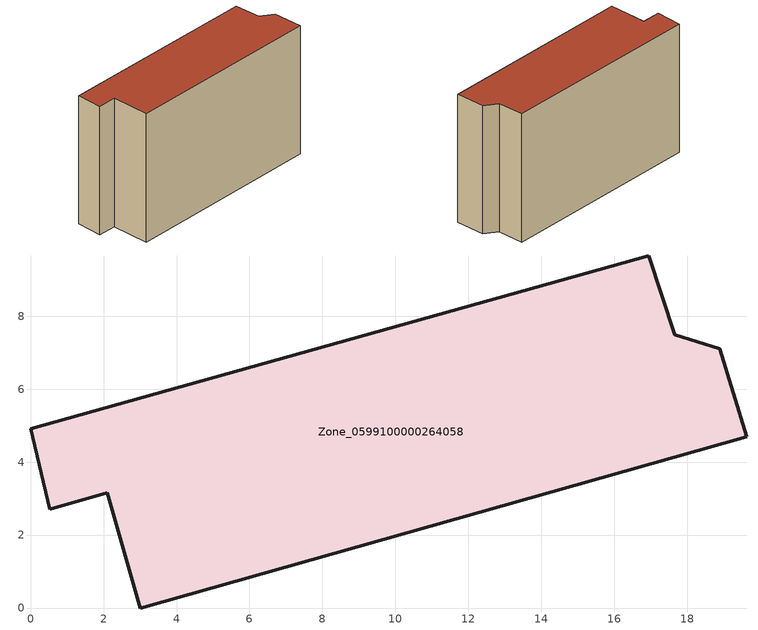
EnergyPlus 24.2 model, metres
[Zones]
Zone_0599100000264058
 floor ground (C_G): 2.1,3.16 0.52,2.71 0,4.92 16.96,9.65 17.66,7.5 18.89,7.11 19.64,4.7 3,0 z0
 wall outside (C_F): 16.96,9.65 0,4.92 0.52,2.71 2.1,3.16 3,0 19.64,4.7 18.89,7.11 17.66,7.5 16.96,9.65 z0:11.46
 roof outside (C_R): 17.66,7.5 16.96,9.65 0,4.92 0.52,2.71 2.1,3.16 3,0 19.64,4.7 18.89,7.11 z11.46
[BUILDING]
Pand.0599100000264058: North Axis=0; Terrain=City; Loads Convergence Tolerance Value=0.04; Temperature Convergence Tolerance Value=0.4; Solar Distribution=FullExterior; Maximum Number of Warmup Days=25; Minimum Number of Warmup Days=1
[Site:Location]
Rotterdam.The.Hague.AP_ZH_NLD Design_Conditions: Latitude=51.96; Longitude=4.45; Time Zone=1; Elevation=-4.5
[SITE:GROUNDTEMPERATURE:BUILDINGSURFACE]
18, 18, 18, 18, 18, 18, 18, 18, 18, 18, 18, 18
[MATERIAL] Thermal Absorptance=0.9; Solar Absorptance=0.7; Visible Absorptance=0.7
Name | Roughness | Thickness | Conductivity | Density | Specific Heat
G.TI.1946 | MediumSmooth | 0.15 | 1 | 540 | 1210
F.TI.1946 | Rough | 0.3 | 0.857143 | 1920 | 840
R.TI.1946 | MediumRough | 0.2 | 0.1 | 1500 | 1000
[CONSTRUCTION]
C_G: G.TI.1946
C_F: F.TI.1946
C_R: R.TI.1946
[ZONE]
Zone_0599100000264058: Type=1; Multiplier=1; Ceiling Height=Autocalculate; Volume=Autocalculate; Floor Area=autocalculate; Part of Total Floor Area=Yes
[ZONEINFILTRATION:DESIGNFLOWRATE]
Infil_Zone_0599100000264058: Zone or ZoneList or Space or SpaceList=Zone_0599100000264058; Schedule=AlwaysOn; Design Flow Rate Calculation Method=Flow/Area; Flow Rate per Floor Area=0.003; Constant Term Coefficient=1; Temperature Term Coefficient=0; Velocity Term Coefficient=0; Velocity Squared Term Coefficient=0
[HVACTEMPLATE:ZONE:IDEALLOADSAIRSYSTEM]
Zone_0599100000264058: Maximum Heating Supply Air Temperature=50; Minimum Cooling Supply Air Temperature=13; Maximum Heating Supply Air Humidity Ratio=0.0156; Minimum Cooling Supply Air Humidity Ratio=0.0077; Heating Limit=NoLimit; Cooling Limit=NoLimit; Dehumidification Control Type=ConstantSensibleHeatRatio; Cooling Sensible Heat Ratio=0.7; Dehumidification Setpoint=60; Humidification Control Type=None; Humidification Setpoint=30; Outdoor Air Method=None; Outdoor Air Flow Rate per Person=0.00944; Outdoor Air Flow Rate per Zone Floor Area=0; Outdoor Air Flow Rate per Zone=0; Demand Controlled Ventilation Type=None; Outdoor Air Economizer Type=NoEconomizer; Heat Recovery Type=None; Sensible Heat Recovery Effectiveness=0.7; Latent Heat Recovery Effectiveness=0.65
[ZONECONTROL:THERMOSTAT]
ThermostatControl_Zone_0599100000264058: Zone or ZoneList=Zone_0599100000264058; Control Type Schedule=DualSetpointControlType; Control 1=Thermostat_Zone_0599100000264058; Temperature Difference Between Cutout And Setpoint=0
[THERMOSTATSETPOINT:DUALSETPOINT]
Thermostat_Zone_0599100000264058: Heating Setpoint Temperature Schedule=HeatingSetpoint_Zone_0599100000264058; Cooling Setpoint Temperature Schedule=CoolingSetpoint_Zone_0599100000264058
[SCHEDULE:COMPACT]
HeatingSetpoint_Zone_0599100000264058: Through: 12/31, For: AllDays, Until: 24:00, 21
CoolingSetpoint_Zone_0599100000264058: Through: 12/31, For: AllDays, Until: 24:00, 24
DualSetpointControlType: Through: 12/31, For: AllDays, Until: 24:00, 4
AlwaysOn: Through: 12/31, For: AllDays, Until: 24:00, 1
